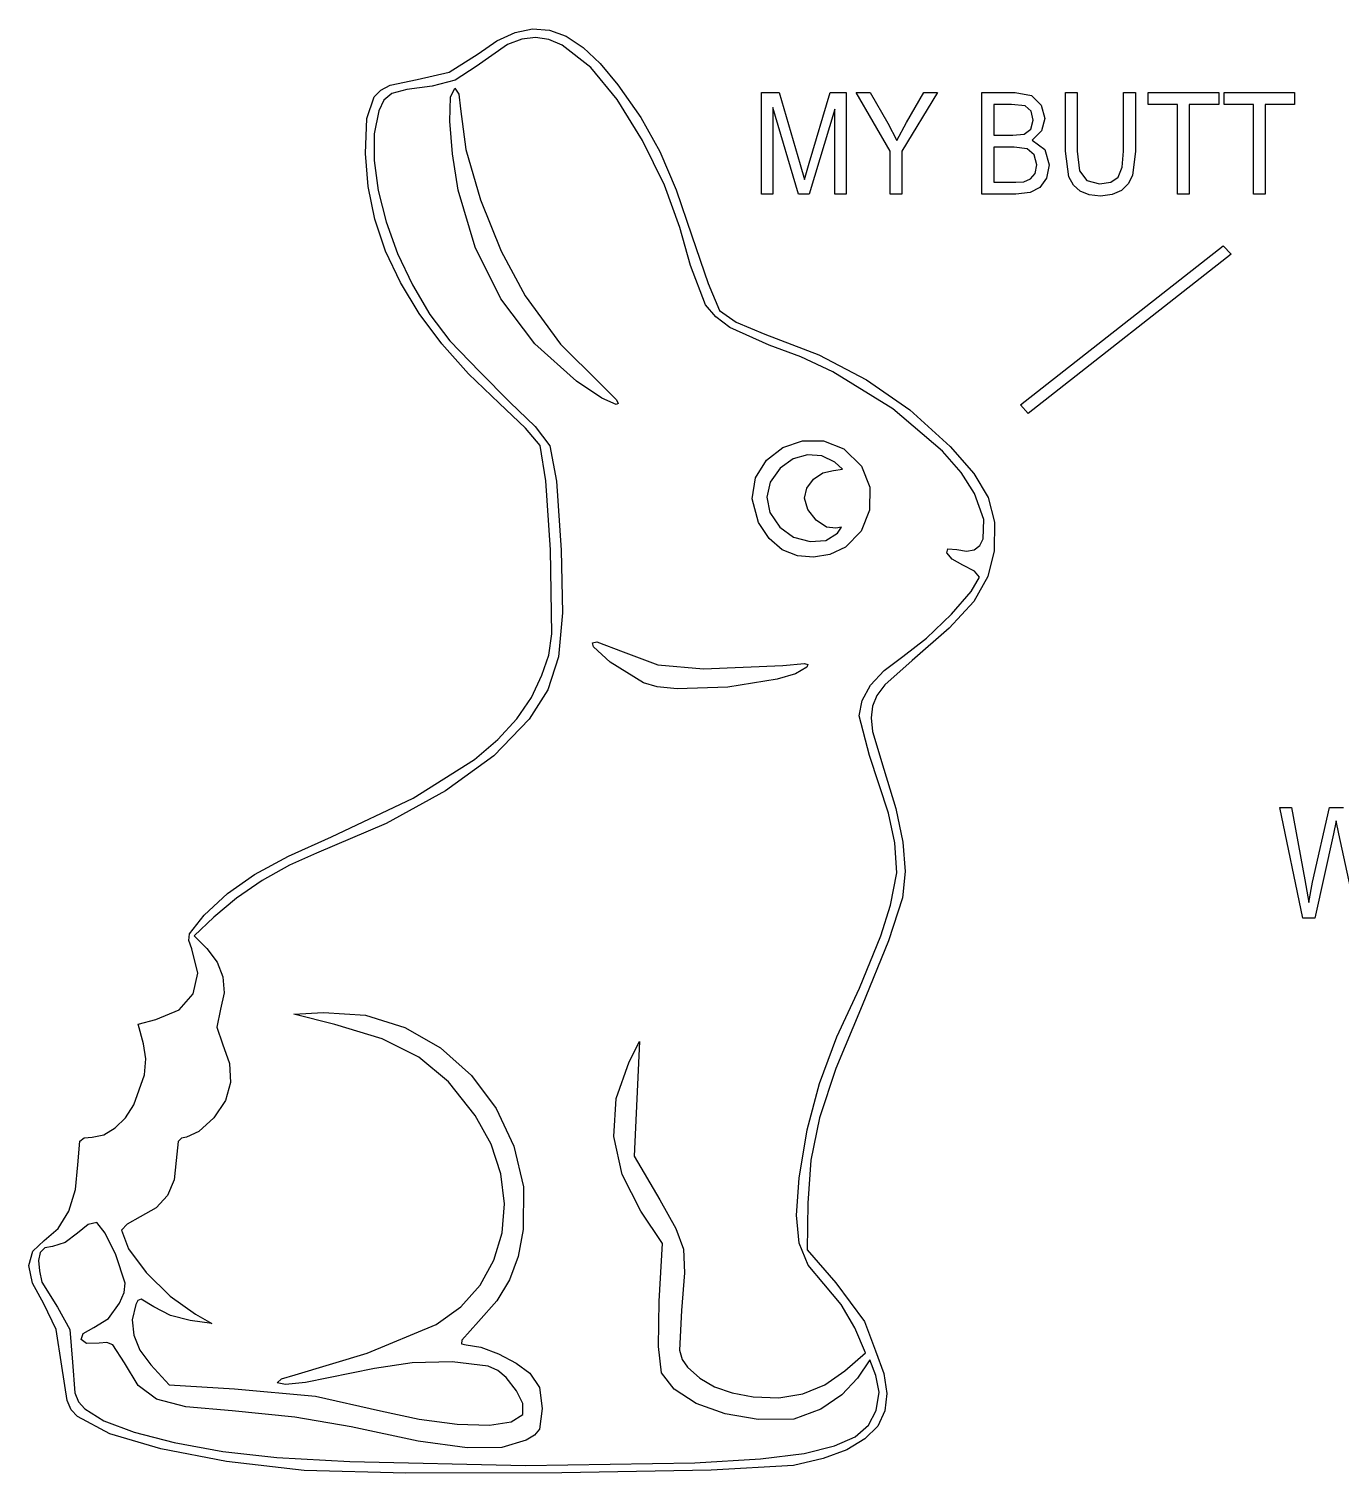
# Model space of a CAD drawing. Extents: x 84 to 221, y 115 to 190.
# Drawn here: x 83.8 to 151.5, y 115.1 to 189.7 of the extents above; entities that cross this region are included whole.
import ezdxf

# ---------------------------------------------------------------- set-up
doc = ezdxf.new("R2010")
doc.units = 0

msp = doc.modelspace()

# ---------------------------------------------------------------- linework, layer by layer
at = {"layer": 'Layer 1'}
for p, q in [((107.93471, 189.13142), (108.86778, 189.562815)), ((108.86778, 189.562815), (109.766271, 189.747101)), ((109.766271, 189.747101), (110.642869, 189.681485)), ((110.642869, 189.681485), (111.510263, 189.363173)), ((108.48165, 188.935834), (106.851422, 187.799636)), ((106.954371, 188.455709), (107.93471, 189.13142)), ((109.216449, 189.216876), (108.48165, 188.935834)), ((109.920961, 189.306333), (109.216449, 189.216876)), ((110.612629, 189.204044), (109.920961, 189.306333)), ((111.308895, 188.909849), (110.612629, 189.204044)), ((112.784994, 187.745102), (111.308895, 188.909849)), ((111.510263, 189.363173), (112.38114, 188.789374)), ((112.38114, 188.789374), (113.268187, 187.957292)), ((105.470651, 187.503825), (106.954371, 188.455709)), ((103.805567, 187.132028), (105.470651, 187.503825)), ((106.851422, 187.799636), (105.775549, 187.102957)), ((114.138294, 186.099924), (112.784994, 187.745102)), ((113.268187, 187.957292), (114.184094, 186.864137)), ((101.590234, 186.233903), (101.936834, 186.589184)), ((101.936834, 186.589184), (102.410583, 186.841479)), ((102.410583, 186.841479), (103.805567, 187.132028)), ((103.274012, 186.613276), (102.505689, 186.404646)), ((104.593644, 186.785052), (103.274012, 186.613276)), ((105.775549, 187.102957), (104.593644, 186.785052)), ((105.533955, 186.211136), (105.759769, 186.683839)), ((105.759769, 186.683839), (105.959089, 186.369645)), ((114.184094, 186.864137), (115.366049, 185.169821)), ((101.212439, 185.119471), (101.590234, 186.233903)), ((102.092146, 186.06859), (101.836861, 185.514536)), ((102.505689, 186.404646), (102.092146, 186.06859)), ((105.494112, 184.98484), (105.533955, 186.211136)), ((105.959089, 186.369645), (106.041992, 185.614245)), ((115.454339, 183.977332), (114.138294, 186.099924)), ((121.594203, 181.203287), (121.594203, 186.461101)), ((121.594203, 186.461101), (122.507891, 186.461101)), ((122.507891, 186.461101), (123.593682, 182.73831)), ((124.056786, 182.802869), (125.155094, 186.461101)), ((125.155094, 186.461101), (125.971783, 186.461101)), ((125.971783, 186.461101), (125.971783, 181.203287)), ((128.249751, 183.430505), (126.48182, 186.461101)), ((126.48182, 186.461101), (127.220283, 186.461101)), ((127.220283, 186.461101), (128.124588, 184.875867)), ((130.687301, 186.461101), (128.856791, 183.430505)), ((129.091473, 184.915319), (129.980131, 186.461101)), ((129.980131, 186.461101), (130.687301, 186.461101)), ((132.990302, 181.203287), (132.990302, 186.461101)), ((132.990302, 186.461101), (134.711296, 186.461101)), ((134.514164, 185.840635), (133.597342, 185.840635)), ((133.597342, 185.840635), (133.597342, 184.251814)), ((135.211947, 185.767114), (134.514164, 185.840635)), ((134.711296, 186.461101), (135.554582, 186.301504)), ((135.554582, 186.301504), (136.052106, 185.810152)), ((136.052106, 185.810152), (136.232025, 185.116162)), ((137.305299, 183.423334), (137.305299, 186.461101)), ((137.305299, 186.461101), (137.91234, 186.461101)), ((137.91234, 186.461101), (137.91234, 183.426918)), ((140.306084, 186.461101), (140.913127, 186.461101)), ((140.306084, 183.426918), (140.306084, 186.461101)), ((140.306084, 186.461101), (140.306084, 186.461101)), ((140.913127, 186.461101), (140.913127, 183.423334)), ((141.582747, 185.840635), (141.582747, 186.461101)), ((141.582747, 186.461101), (145.218734, 186.461101)), ((143.094095, 185.840635), (141.582747, 185.840635)), ((143.094095, 181.203287), (143.094095, 185.840635)), ((145.218734, 185.840635), (143.701135, 185.840635)), ((143.701135, 185.840635), (143.701135, 181.203287)), ((145.218734, 186.461101), (145.218734, 185.840635)), ((145.500352, 185.840635), (145.500352, 186.461101)), ((145.500352, 186.461101), (149.136343, 186.461101)), ((147.011698, 185.840635), (145.500352, 185.840635)), ((147.011698, 181.203287), (147.011698, 185.840635)), ((149.136343, 185.840635), (147.618738, 185.840635)), ((147.618738, 185.840635), (147.618738, 181.203287)), ((149.136343, 186.461101), (149.136343, 185.840635)), ((101.14512, 183.308354), (101.212439, 185.119471)), ((101.836861, 185.514536), (101.590977, 184.329005)), ((106.041992, 185.614245), (106.325119, 183.513743)), ((115.366049, 185.169821), (116.342613, 183.414358)), ((123.506069, 181.203287), (122.17934, 185.679244)), ((122.17934, 185.679244), (122.17934, 181.203287)), ((125.386643, 185.603927), (124.053656, 181.203287)), ((125.386643, 181.203287), (125.386643, 185.603927)), ((135.524855, 185.494538), (135.211947, 185.767114)), ((135.517032, 184.574601), (135.634372, 185.033672)), ((135.634372, 185.033672), (135.524855, 185.494538)), ((136.232025, 185.116162), (136.072443, 184.481351)), ((101.590977, 184.329005), (101.582832, 182.939411)), ((105.630702, 183.292674), (105.494112, 184.98484)), ((128.124588, 184.875867), (128.590822, 183.986416)), ((128.590822, 183.986416), (129.091473, 184.915319)), ((134.589263, 184.251814), (135.16814, 184.312786)), ((135.16814, 184.312786), (135.517032, 184.574601)), ((136.072443, 184.481351), (135.590565, 184.000761)), ((116.586168, 181.671969), (115.454339, 183.977332)), ((133.597342, 184.251814), (134.589263, 184.251814)), ((133.597342, 184.251814), (133.597342, 184.251814)), ((134.658103, 183.631349), (133.597342, 183.631349)), ((133.597342, 183.631349), (133.597342, 181.823752)), ((135.329287, 183.543482), (134.658103, 183.631349)), ((135.693827, 183.238628), (135.329287, 183.543482)), ((135.590565, 184.000761), (136.230462, 183.523755)), ((101.283046, 181.601259), (101.14512, 183.308354)), ((101.582832, 182.939411), (101.794174, 181.404905)), ((105.934185, 181.422359), (105.630702, 183.292674)), ((106.325119, 183.513743), (107.075473, 180.918325)), ((116.342613, 183.414358), (117.194046, 181.433711)), ((123.812721, 181.96004), (124.056786, 182.802869)), ((128.249751, 181.203287), (128.249751, 183.430505)), ((128.856791, 183.430505), (128.856791, 181.203287)), ((135.825247, 182.727552), (135.693827, 183.238628)), ((136.230462, 183.523755), (136.45419, 182.727552)), ((137.480531, 182.105292), (137.305299, 183.423334)), ((137.91234, 183.426918), (138.023425, 182.417319)), ((140.234897, 182.597538), (140.306084, 183.426918)), ((140.913127, 183.423334), (140.756674, 182.164471)), ((123.593682, 182.73831), (123.812721, 181.96004)), ((135.502952, 181.992318), (135.734504, 182.284618)), ((135.734504, 182.284618), (135.825247, 182.727552)), ((136.45419, 182.727552), (136.318077, 182.040733)), ((137.714426, 181.679842), (137.480531, 182.105292)), ((138.023425, 182.417319), (138.405173, 181.917001)), ((139.640373, 181.828234), (140.021341, 182.089154)), ((140.021341, 182.089154), (140.234897, 182.597538)), ((140.756674, 182.164471), (140.537244, 181.74171)), ((101.628687, 179.920377), (101.283046, 181.601259)), ((101.794174, 181.404905), (102.206748, 179.784641)), ((106.807635, 178.469088), (105.934185, 181.422359)), ((117.386822, 179.47848), (116.586168, 181.671969)), ((117.194046, 181.433711), (118.000608, 179.063839)), ((133.597342, 181.823752), (134.739456, 181.823752)), ((133.597342, 181.823752), (133.597342, 181.823752)), ((134.739456, 181.823752), (135.152497, 181.848859)), ((135.152497, 181.848859), (135.502952, 181.992318)), ((135.9817, 181.551176), (135.479485, 181.291154)), ((136.318077, 182.040733), (135.9817, 181.551176)), ((138.065665, 181.368265), (137.714426, 181.679842)), ((138.534244, 181.177285), (138.065665, 181.368265)), ((138.405173, 181.917001), (139.06697, 181.741262)), ((139.06697, 181.741262), (139.640373, 181.828234)), ((140.191877, 181.405922), (139.719773, 181.186699)), ((140.537244, 181.74171), (140.191877, 181.405922)), ((107.075473, 180.918325), (108.144515, 178.257155)), ((122.17934, 181.203287), (121.594203, 181.203287)), ((121.594203, 181.203287), (121.594203, 181.203287)), ((124.053656, 181.203287), (123.506069, 181.203287)), ((125.971783, 181.203287), (125.386643, 181.203287)), ((128.856791, 181.203287), (128.249751, 181.203287)), ((128.249751, 181.203287), (128.249751, 181.203287)), ((134.739456, 181.203287), (132.990302, 181.203287)), ((132.990302, 181.203287), (132.990302, 181.203287)), ((135.479485, 181.291154), (134.739456, 181.203287)), ((139.120163, 181.113625), (138.534244, 181.177285)), ((139.719773, 181.186699), (139.120163, 181.113625)), ((143.701135, 181.203287), (143.094095, 181.203287)), ((143.094095, 181.203287), (143.094095, 181.203287)), ((147.618738, 181.203287), (147.011698, 181.203287)), ((147.011698, 181.203287), (147.011698, 181.203287)), ((102.181734, 178.266289), (101.628687, 179.920377)), ((102.206748, 179.784641), (102.802305, 178.13777)), ((117.927071, 177.521388), (117.386822, 179.47848)), ((118.000608, 179.063839), (118.837327, 176.591908)), ((108.13824, 175.806066), (106.807635, 178.469088)), ((134.973658, 170.319082), (145.456597, 178.540167)), ((145.456597, 178.540167), (145.863496, 178.102568)), ((102.941876, 176.639577), (102.181734, 178.266289)), ((102.802305, 178.13777), (103.562589, 176.523445)), ((108.144515, 178.257155), (109.383703, 175.959395)), ((145.863496, 178.102568), (135.380558, 169.881482)), ((118.705661, 175.499195), (117.927071, 177.521388)), ((103.9088, 175.04082), (102.941876, 176.639577)), ((103.562589, 176.523445), (104.469351, 175.000819)), ((118.837327, 176.591908), (119.438002, 175.206344)), ((109.895405, 173.482707), (108.13824, 175.806066)), ((109.383703, 175.959395), (111.208916, 173.464001)), ((119.240986, 174.871939), (118.705661, 175.499195)), ((105.082197, 173.4706), (103.9088, 175.04082)), ((104.469351, 175.000819), (105.504336, 173.629043)), ((119.96821, 174.313578), (119.240986, 174.871939)), ((119.438002, 175.206344), (120.285299, 174.590758)), ((120.285299, 174.590758), (121.775734, 173.969522)), ((121.987547, 173.412618), (119.96821, 174.313578)), ((121.775734, 173.969522), (124.566377, 172.900951)), ((106.461755, 171.929496), (105.082197, 173.4706)), ((105.504336, 173.629043), (107.041638, 172.028051)), ((112.04853, 171.548422), (109.895405, 173.482707)), ((111.208916, 173.464001), (113.274238, 171.413046)), ((123.633845, 172.805191), (121.987547, 173.412618)), ((125.278946, 172.03211), (123.633845, 172.805191)), ((124.566377, 172.900951), (127.029303, 171.616349)), ((108.047163, 170.418091), (106.461755, 171.929496)), ((107.041638, 172.028051), (108.597962, 170.457503)), ((128.385234, 170.119358), (125.278946, 172.03211)), ((127.029303, 171.616349), (129.256421, 170.060044)), ((113.358502, 170.6726), (112.04853, 171.548422)), ((112.04853, 171.548422), (112.04853, 171.548422)), ((113.274238, 171.413046), (114.101098, 170.590581)), ((109.416024, 169.114316), (108.047163, 170.418091)), ((108.597962, 170.457503), (109.898644, 169.212793)), ((114.085939, 170.348543), (113.358502, 170.6726)), ((114.190662, 170.397905), (114.085939, 170.348543)), ((114.101098, 170.590581), (114.190662, 170.397905)), ((130.945767, 167.935103), (128.385234, 170.119358)), ((135.380558, 169.881482), (134.973658, 170.319082)), ((134.973658, 170.319082), (134.973658, 170.319082)), ((129.256421, 170.060044), (131.339638, 168.176363)), ((110.172675, 168.226111), (109.416024, 169.114316)), ((109.898644, 169.212793), (110.668573, 168.199726)), ((110.457725, 166.399344), (110.172675, 168.226111)), ((110.668573, 168.199726), (111.009419, 166.3886)), ((121.855413, 167.459926), (122.697061, 168.11692)), ((122.697061, 168.11692), (123.714631, 168.471755)), ((123.714631, 168.471755), (124.802655, 168.467032)), ((124.802655, 168.467032), (125.855665, 168.045354)), ((125.855665, 168.045354), (126.768194, 167.149323)), ((131.908675, 166.822642), (130.945767, 167.935103)), ((131.339638, 168.176363), (132.572327, 166.78581)), ((121.295157, 166.558172), (121.855413, 167.459926)), ((123.230697, 167.535275), (122.564819, 167.056568)), ((123.967801, 167.750264), (123.230697, 167.535275)), ((124.709916, 167.694411), (123.967801, 167.750264)), ((125.390828, 167.360592), (124.709916, 167.694411)), ((125.783759, 167.000243), (125.390828, 167.360592)), ((126.768194, 167.149323), (127.200931, 166.072406)), ((110.692652, 162.836061), (110.457725, 166.399344)), ((111.009419, 166.3886), (111.257162, 162.823751)), ((121.121759, 165.469054), (121.295157, 166.558172)), ((122.564819, 167.056568), (122.045682, 166.32902)), ((123.949197, 166.024922), (124.28636, 166.483566)), ((124.28636, 166.483566), (124.766794, 166.808994)), ((124.766794, 166.808994), (125.323817, 166.937258)), ((125.323817, 166.937258), (125.783759, 167.000243)), ((132.599901, 165.740083), (131.908675, 166.822642)), ((132.572327, 166.78581), (133.312739, 165.539379)), ((122.045682, 166.32902), (121.868028, 165.552006)), ((123.821992, 165.497013), (123.949197, 166.024922)), ((127.200931, 166.072406), (127.182085, 164.888657)), ((133.077419, 164.409249), (132.599901, 165.740083)), ((121.440688, 164.249972), (121.121759, 165.469054)), ((121.868028, 165.552006), (122.032193, 164.764671)), ((123.996682, 164.913395), (123.821992, 165.497013)), ((124.422329, 164.366586), (123.996682, 164.913395)), ((127.182085, 164.888657), (126.7502, 163.793001)), ((133.312739, 165.539379), (133.634786, 164.261462)), ((121.996742, 163.417676), (121.440688, 164.249972)), ((122.032193, 164.764671), (122.538515, 164.00616)), ((124.951298, 163.998134), (124.422329, 164.366586)), ((133.056803, 163.397783), (133.077419, 164.409249)), ((133.634786, 164.261462), (133.612379, 162.776448)), ((122.659654, 162.836933), (121.996742, 163.417676)), ((122.538515, 164.00616), (123.256391, 163.495803)), ((123.256391, 163.495803), (124.106396, 163.260771)), ((124.918004, 163.319191), (125.520687, 163.689188)), ((125.435953, 163.949589), (124.951298, 163.998134)), ((125.727075, 164.006139), (125.435953, 163.949589)), ((125.520687, 163.689188), (125.727075, 164.006139)), ((125.520687, 163.689188), (125.520687, 163.689188)), ((126.7502, 163.793001), (125.94382, 162.980362)), ((132.872452, 163.052105), (133.056803, 163.397783)), ((110.771539, 158.488163), (110.692652, 162.836061)), ((111.257162, 162.823751), (111.315723, 159.58114)), ((123.463384, 162.526997), (122.659654, 162.836933)), ((122.659654, 162.836933), (122.659654, 162.836933)), ((124.106396, 163.260771), (124.918004, 163.319191)), ((125.94382, 162.980362), (125.127041, 162.599654)), ((131.171556, 162.680806), (131.232875, 162.889956)), ((131.447181, 162.354451), (131.171556, 162.680806)), ((131.232875, 162.889956), (131.684454, 162.848679)), ((131.684454, 162.848679), (132.181174, 162.761436)), ((132.181174, 162.761436), (132.578874, 162.834617)), ((132.578874, 162.834617), (132.872452, 163.052105)), ((133.612379, 162.776448), (133.297758, 161.453515)), ((124.293037, 162.448218), (123.463384, 162.526997)), ((125.127041, 162.599654), (124.293037, 162.448218)), ((132.006436, 162.044118), (131.447181, 162.354451)), ((132.604394, 161.731536), (132.006436, 162.044118)), ((132.435784, 160.679708), (132.853103, 161.428786)), ((133.297758, 161.453515), (132.565513, 160.172618)), ((132.853103, 161.428786), (132.604394, 161.731536)), ((131.410732, 159.511846), (132.435784, 160.679708)), ((132.565513, 160.172618), (131.301124, 158.780442)), ((111.315723, 159.58114), (111.107374, 157.303144)), ((130.118301, 158.277935), (131.410732, 159.511846)), ((110.606021, 157.400691), (110.771539, 158.488163)), ((128.898848, 157.33071), (130.118301, 158.277935)), ((131.301124, 158.780442), (129.390075, 157.123669)), ((112.874774, 158.031802), (113.096119, 158.077425)), ((112.928689, 157.823026), (112.874774, 158.031802)), ((113.782194, 157.037436), (112.928689, 157.823026)), ((113.096119, 158.077425), (114.444684, 157.557795)), ((114.444684, 157.557795), (116.239004, 156.88634)), ((110.258011, 156.353696), (110.606021, 157.400691)), ((111.107374, 157.303144), (110.558188, 155.60138)), ((115.496436, 155.963496), (113.782194, 157.037436)), ((116.239004, 156.88634), (118.607462, 156.688691)), ((118.607462, 156.688691), (122.693103, 156.856244)), ((122.693103, 156.856244), (123.826554, 156.963221)), ((123.934519, 156.771216), (123.360031, 156.437739)), ((123.826554, 156.963221), (123.996981, 156.905396)), ((123.996981, 156.905396), (123.934519, 156.771216)), ((127.940142, 156.60786), (128.898848, 157.33071)), ((129.390075, 157.123669), (127.974743, 155.857259)), ((109.714218, 155.205642), (110.258011, 156.353696)), ((116.201994, 155.752549), (115.496436, 155.963496)), ((115.496436, 155.963496), (115.496436, 155.963496)), ((122.41133, 156.148009), (119.865272, 155.745157)), ((123.360031, 156.437739), (122.41133, 156.148009)), ((127.232492, 155.839635), (127.940142, 156.60786)), ((108.959374, 154.104361), (109.714218, 155.205642)), ((110.558188, 155.60138), (109.594235, 154.087463)), ((117.244317, 155.653405), (116.201994, 155.752549)), ((119.865272, 155.745157), (117.244317, 155.653405)), ((126.794361, 155.051123), (127.232492, 155.839635)), ((127.561324, 155.313605), (127.326758, 154.763687)), ((127.974743, 155.857259), (127.561324, 155.313605)), ((126.644214, 154.267411), (126.794361, 155.051123)), ((127.326758, 154.763687), (127.258062, 154.15803)), ((109.594235, 154.087463), (107.766629, 152.199282)), ((107.982658, 153.041548), (108.959374, 154.104361)), ((127.181184, 152.207285), (126.644214, 154.267411)), ((127.258062, 154.15803), (127.342251, 153.447162)), ((106.773249, 152.008898), (107.982658, 153.041548)), ((127.342251, 153.447162), (127.917352, 151.511892)), ((128.157567, 149.231485), (127.181184, 152.207285)), ((103.613071, 150.000866), (106.773249, 152.008898)), ((107.766629, 152.199282), (105.280752, 150.387682)), ((127.917352, 151.511892), (128.543428, 149.47731)), ((99.392277, 148.013824), (103.613071, 150.000866)), ((105.280752, 150.387682), (102.203669, 148.694909)), ((128.488744, 147.704524), (128.157567, 149.231485)), ((128.543428, 149.47731), (128.907727, 147.734014)), ((149.573121, 143.815915), (148.369742, 149.532924)), ((148.369742, 149.532924), (148.985354, 149.532924)), ((148.985354, 149.532924), (149.675207, 145.785281)), ((150.071178, 145.672186), (150.934273, 149.532924)), ((150.934273, 149.532924), (151.658159, 149.532924)), ((102.203669, 148.694909), (98.602444, 147.163209)), ((151.280749, 148.842674), (151.147726, 148.171919)), ((151.423048, 148.171919), (151.280749, 148.842674)), ((97.165472, 147.01522), (99.392277, 148.013824)), ((128.907727, 147.734014), (129.020054, 146.214892)), ((151.147726, 148.171919), (150.185639, 143.815915)), ((152.378952, 143.815915), (151.423048, 148.171919)), ((95.416061, 146.063243), (97.165472, 147.01522)), ((98.602444, 147.163209), (97.217017, 146.550698)), ((128.592301, 146.150364), (128.488744, 147.704524)), ((97.217017, 146.550698), (95.811985, 145.757704)), ((94.006584, 145.073395), (95.416061, 146.063243)), ((95.811985, 145.757704), (94.478298, 144.841003)), ((128.262827, 144.485636), (128.592301, 146.150364)), ((129.020054, 146.214892), (128.890212, 144.852836)), ((149.675207, 145.785281), (149.867008, 144.61536)), ((149.867008, 144.61536), (150.071178, 145.672186)), ((92.799583, 143.961177), (94.006584, 145.073395)), ((94.478298, 144.841003), (93.306906, 143.857373)), ((128.890212, 144.852836), (128.165763, 142.631579)), ((127.769758, 142.898801), (128.262827, 144.485636)), ((92.043319, 142.999044), (92.799583, 143.961177)), ((93.306906, 143.857373), (92.284042, 142.894112)), ((150.185639, 143.815915), (149.573121, 143.815915)), ((149.573121, 143.815915), (149.573121, 143.815915)), ((92.015317, 142.646979), (92.043319, 142.999044)), ((92.164583, 142.227622), (92.015317, 142.646979)), ((92.284042, 142.894112), (92.94265, 142.235504)), ((126.660944, 140.187728), (127.769758, 142.898801)), ((128.165763, 142.631579), (126.805018, 139.300201)), ((92.477745, 140.973178), (92.164583, 142.227622)), ((92.94265, 142.235504), (93.478776, 141.539526)), ((93.478776, 141.539526), (93.77885, 140.770776)), ((92.245799, 139.892932), (92.477745, 140.973178)), ((93.77885, 140.770776), (93.838104, 139.950346)), ((91.509125, 139.066375), (92.245799, 139.892932)), ((93.838104, 139.950346), (93.65177, 139.09933)), ((125.489957, 137.674693), (126.660944, 140.187728)), ((90.308103, 138.572996), (91.509125, 139.066375)), ((93.65177, 139.09933), (93.462621, 138.183422)), ((97.434214, 138.847172), (98.973826, 138.934486)), ((99.55088, 138.319369), (97.434214, 138.847172)), ((98.973826, 138.934486), (101.137948, 138.792677)), ((101.137948, 138.792677), (103.172772, 138.160377)), ((126.805018, 139.300201), (125.442508, 136.036354)), ((89.39088, 138.328995), (90.308103, 138.572996)), ((89.669174, 137.308652), (89.39088, 138.328995)), ((93.462621, 138.183422), (93.751592, 137.321507)), ((102.003004, 137.5671), (99.55088, 138.319369)), ((103.172772, 138.160377), (105.01801, 137.103051)), ((89.786666, 136.532335), (89.669174, 137.308652)), ((93.751592, 137.321507), (94.123847, 136.30322)), ((103.895923, 136.61954), (102.003004, 137.5671)), ((114.758538, 136.381301), (115.300461, 137.436061)), ((115.300461, 137.436061), (115.164083, 134.472728)), ((124.602021, 135.268348), (125.489957, 137.674693)), ((105.429492, 135.347208), (103.895923, 136.61954)), ((105.01801, 137.103051), (106.613371, 135.686165)), ((89.728259, 135.719934), (89.786666, 136.532335)), ((94.123847, 136.30322), (94.174015, 135.319218)), ((114.089541, 134.485624), (114.758538, 136.381301)), ((125.442508, 136.036354), (124.590077, 133.501176)), ((89.178731, 134.158979), (89.728259, 135.719934)), ((94.174015, 135.319218), (93.903262, 134.379677)), ((106.803568, 133.620626), (105.429492, 135.347208)), ((106.613371, 135.686165), (107.898567, 133.975185)), ((123.965792, 132.869887), (124.602021, 135.268348)), ((93.903262, 134.379677), (93.312756, 133.494772)), ((113.971599, 132.524896), (114.089541, 134.485624)), ((115.164083, 134.472728), (115.027704, 131.509395)), ((88.735102, 133.496477), (89.178731, 134.158979)), ((107.628897, 132.130233), (106.803568, 133.620626)), ((107.898567, 133.975185), (108.813308, 132.035576)), ((87.62884, 132.622548), (88.210556, 132.969991)), ((88.210556, 132.969991), (88.735102, 133.496477)), ((93.312756, 133.494772), (92.536931, 132.790217)), ((123.549926, 130.380506), (123.965792, 132.869887)), ((124.590077, 133.501176), (124.142795, 131.313368)), ((86.286436, 131.058158), (86.39265, 132.287011)), ((86.39265, 132.287011), (86.610469, 132.463331)), ((86.610469, 132.463331), (87.0137, 132.497172)), ((87.0137, 132.497172), (87.62884, 132.622548)), ((91.468272, 132.267474), (91.366436, 131.28997)), ((91.631529, 132.448761), (91.468272, 132.267474)), ((91.901645, 132.497172), (91.631529, 132.448761)), ((92.536931, 132.790217), (91.901645, 132.497172)), ((108.130347, 130.593017), (107.628897, 132.130233)), ((114.399615, 130.563571), (113.971599, 132.524896)), ((108.813308, 132.035576), (109.297304, 129.932803)), ((115.027704, 131.509395), (116.345386, 129.251617)), ((124.142795, 131.313368), (123.995733, 129.091634)), ((86.162532, 129.79151), (86.286436, 131.058158)), ((91.366436, 131.28997), (91.253415, 130.294441)), ((108.315998, 129.052339), (108.130347, 130.593017)), ((91.253415, 130.294441), (90.909104, 129.48435)), ((109.297304, 129.932803), (109.290268, 127.732333)), ((115.368493, 128.666102), (114.399615, 130.563571)), ((123.408196, 128.466291), (123.549926, 130.380506)), ((85.810668, 128.675622), (86.162532, 129.79151)), ((90.909104, 129.48435), (90.325626, 128.847414)), ((116.345386, 129.251617), (117.173194, 127.782553)), ((123.995733, 129.091634), (123.963103, 126.673875)), ((85.260613, 127.776989), (85.810668, 128.675622)), ((89.495108, 128.371352), (88.823539, 128.004844)), ((90.325626, 128.847414), (89.495108, 128.371352)), ((108.19393, 127.551558), (108.315998, 129.052339)), ((116.490809, 126.993839), (115.368493, 128.666102)), ((123.548954, 127.020887), (123.408196, 128.466291)), ((84.542136, 127.162103), (85.260613, 127.776989)), ((86.823645, 127.98275), (86.267284, 127.537899)), ((87.257385, 128.090134), (86.823645, 127.98275)), ((87.690251, 127.542161), (87.257385, 128.090134)), ((88.823539, 128.004844), (88.544214, 127.681592)), ((88.544214, 127.681592), (88.90081, 126.719129)), ((109.290268, 127.732333), (109.028081, 126.323912)), ((117.173194, 127.782553), (117.562126, 126.714885)), ((83.95323, 126.610391), (84.542136, 127.162103)), ((84.967242, 126.852728), (84.578954, 126.770509)), ((85.619877, 127.053996), (84.967242, 126.852728)), ((86.267284, 127.537899), (85.619877, 127.053996)), ((88.244513, 126.411366), (87.690251, 127.542161)), ((107.772221, 126.134033), (108.19393, 127.551558)), ((116.320223, 124.030506), (116.490809, 126.993839)), ((124.008401, 125.888823), (123.548954, 127.020887)), ((83.752509, 125.862979), (83.95323, 126.610391)), ((84.337535, 126.527643), (84.245941, 126.12982)), ((84.245941, 126.12982), (84.30713, 125.582728)), ((84.578954, 126.770509), (84.337535, 126.527643)), ((88.727091, 124.951054), (88.244513, 126.411366)), ((88.90081, 126.719129), (89.812637, 125.495131)), ((107.058952, 124.843125), (107.772221, 126.134033)), ((109.028081, 126.323912), (108.587609, 125.129297)), ((117.562126, 126.714885), (117.622103, 125.486347)), ((123.963103, 126.673875), (125.444769, 124.961091)), ((83.940176, 124.94569), (83.752509, 125.862979)), ((84.30713, 125.582728), (84.41821, 125.012089)), ((89.812637, 125.495131), (91.042752, 124.279473)), ((117.622103, 125.486347), (117.463048, 123.534672)), ((124.822743, 124.914629), (124.008401, 125.888823)), ((84.516434, 123.884351), (83.940176, 124.94569)), ((84.41821, 125.012089), (85.235206, 123.71545)), ((88.669454, 124.477364), (88.727091, 124.951054)), ((106.062201, 123.722192), (107.058952, 124.843125)), ((108.587609, 125.129297), (107.919027, 124.046159)), ((125.71669, 123.84527), (124.822743, 124.914629)), ((125.444769, 124.961091), (126.926436, 122.964671)), ((85.163042, 122.559091), (84.516434, 123.884351)), ((87.870295, 123.128259), (88.43233, 123.911126)), ((88.43233, 123.911126), (88.669454, 124.477364)), ((89.275816, 123.855505), (89.095727, 123.061137)), ((89.389142, 124.063638), (89.275816, 123.855505)), ((89.54653, 124.116771), (89.389142, 124.063638)), ((90.202368, 123.729668), (89.54653, 124.116771)), ((91.042752, 124.279473), (92.354214, 123.34203)), ((107.919027, 124.046159), (106.972512, 122.972172)), ((116.275841, 121.679054), (116.320223, 124.030506)), ((85.235206, 123.71545), (85.865106, 122.558725)), ((87.111767, 122.654246), (87.870295, 123.128259)), ((91.067561, 123.289485), (90.202368, 123.729668)), ((92.081322, 123.019589), (91.067561, 123.289485)), ((92.354214, 123.34203), (93.20088, 122.870951)), ((104.790048, 122.814594), (106.062201, 123.722192)), ((117.463048, 123.534672), (117.371862, 121.49356)), ((126.413872, 122.644222), (125.71669, 123.84527)), ((85.462068, 120.666454), (85.163042, 122.559091)), ((85.865106, 122.558725), (86.004214, 120.878061)), ((86.560445, 122.347269), (87.111767, 122.654246)), ((89.095727, 123.061137), (89.166195, 122.273367)), ((93.20088, 122.870951), (92.081322, 123.019589)), ((101.228882, 121.32982), (104.790048, 122.814594)), ((106.972512, 122.972172), (106.110291, 122.000972)), ((126.970937, 121.349395), (126.413872, 122.644222)), ((126.926436, 122.964671), (127.484683, 121.450769)), ((86.44488, 122.041485), (86.560445, 122.347269)), ((86.729566, 121.842803), (86.44488, 122.041485)), ((87.378997, 121.857129), (86.729566, 121.842803)), ((87.785771, 121.891288), (87.378997, 121.857129)), ((88.089886, 121.771705), (87.785771, 121.891288)), ((88.685325, 120.841905), (88.089886, 121.771705)), ((89.166195, 122.273367), (89.486358, 121.495643)), ((106.110291, 122.000972), (106.103065, 121.820837)), ((106.103065, 121.820837), (106.340704, 121.772728)), ((106.340704, 121.772728), (107.096075, 121.640535)), ((107.096075, 121.640535), (108.016673, 121.297399)), ((116.437517, 120.326658), (116.275841, 121.679054)), ((86.004214, 120.878061), (86.122039, 119.278738)), ((89.486358, 121.495643), (90.055356, 120.731413)), ((97.507239, 120.210605), (101.228882, 121.32982)), ((105.619189, 120.880841), (103.560587, 120.839241)), ((107.474273, 120.667069), (105.619189, 120.880841)), ((108.016673, 121.297399), (108.923229, 120.823483)), ((117.371862, 121.49356), (117.504296, 120.999921)), ((117.504296, 120.999921), (117.782123, 120.613001)), ((125.91089, 120.429582), (126.970937, 121.349395)), ((127.197302, 120.99268), (126.565702, 120.042147)), ((127.506933, 120.183258), (127.197302, 120.99268)), ((127.484683, 121.450769), (127.915394, 120.283516)), ((85.725388, 118.888145), (85.462068, 120.666454)), ((89.40322, 119.66382), (88.685325, 120.841905)), ((90.055356, 120.731413), (91.002053, 119.698389)), ((96.800372, 120.011389), (97.507239, 120.210605)), ((101.598501, 120.539995), (98.047808, 119.825506)), ((103.560587, 120.839241), (101.598501, 120.539995)), ((107.98448, 120.439007), (107.474273, 120.667069)), ((108.410914, 120.073959), (107.98448, 120.439007)), ((108.923229, 120.823483), (109.636473, 120.298952)), ((109.636473, 120.298952), (110.132733, 119.561874)), ((117.08322, 119.473813), (116.437517, 120.326658)), ((117.782123, 120.613001), (118.416378, 120.041715)), ((124.875422, 119.705547), (125.91089, 120.429582)), ((127.674887, 119.328619), (127.506933, 120.183258)), ((127.915394, 120.283516), (128.081532, 119.25188)), ((90.350553, 118.954943), (89.40322, 119.66382)), ((91.002053, 119.698389), (94.383016, 119.487123)), ((94.383016, 119.487123), (98.552155, 119.11345)), ((96.583585, 119.803585), (96.800372, 120.011389)), ((97.01698, 119.722408), (96.583585, 119.803585)), ((98.047808, 119.825506), (97.01698, 119.722408)), ((108.944964, 119.393032), (108.410914, 120.073959)), ((109.277508, 118.739059), (108.944964, 119.393032)), ((110.132733, 119.561874), (110.275325, 118.485226)), ((118.229706, 118.739427), (117.08322, 119.473813)), ((118.416378, 120.041715), (119.175088, 119.603842)), ((119.175088, 119.603842), (120.085399, 119.28711)), ((123.736324, 119.237852), (124.875422, 119.705547)), ((126.565702, 120.042147), (125.747241, 119.17786)), ((85.941795, 118.410197), (85.725388, 118.888145)), ((86.122039, 119.278738), (86.315361, 118.829684)), ((86.315361, 118.829684), (86.639214, 118.458426)), ((91.858423, 118.567417), (90.350553, 118.954943)), ((98.552155, 119.11345), (101.912519, 118.362953)), ((109.275456, 118.167534), (109.277508, 118.739059)), ((119.726494, 118.196231), (118.229706, 118.739427)), ((120.085399, 119.28711), (121.174459, 119.079244)), ((121.174459, 119.079244), (122.500402, 119.028438)), ((122.500402, 119.028438), (123.736324, 119.237852)), ((125.747241, 119.17786), (124.666381, 118.43468)), ((127.517666, 118.370186), (127.674887, 119.328619)), ((128.081532, 119.25188), (127.978367, 118.349251)), ((86.255863, 118.071846), (85.941795, 118.410197)), ((87.938324, 117.177062), (86.255863, 118.071846)), ((86.639214, 118.458426), (87.623205, 117.840669)), ((94.25793, 118.353386), (91.858423, 118.567417)), ((97.488076, 118.024734), (94.25793, 118.353386)), ((100.397547, 117.524699), (97.488076, 118.024734)), ((101.912519, 118.362953), (103.91008, 117.926004)), ((103.91008, 117.926004), (105.875782, 117.671177)), ((108.671495, 117.795246), (109.275456, 118.167534)), ((110.275325, 118.485226), (110.131325, 117.407077)), ((121.423103, 117.91696), (119.726494, 118.196231)), ((123.271256, 117.921042), (121.423103, 117.91696)), ((124.666381, 118.43468), (123.271256, 117.921042)), ((127.13497, 117.609208), (127.517666, 118.370186)), ((127.978367, 118.349251), (127.601174, 117.569019)), ((87.623205, 117.840669), (89.183765, 117.253389)), ((90.566015, 116.386695), (87.938324, 117.177062)), ((89.183765, 117.253389), (91.253578, 116.717415)), ((103.864626, 116.792929), (100.397547, 117.524699)), ((105.875782, 117.671177), (107.549596, 117.620311)), ((107.549596, 117.620311), (108.671495, 117.795246)), ((110.131325, 117.407077), (109.879142, 117.107573)), ((126.44522, 117.019788), (127.13497, 117.609208)), ((127.601174, 117.569019), (126.945222, 116.904571)), ((91.253578, 116.717415), (93.765325, 116.253576)), ((106.393452, 116.445227), (103.864626, 116.792929)), ((108.185607, 116.466358), (106.393452, 116.445227)), ((109.442673, 116.841087), (108.185607, 116.466358)), ((109.879142, 117.107573), (109.442673, 116.841087)), ((123.808786, 116.155081), (125.364474, 116.551791)), ((125.364474, 116.551791), (126.44522, 117.019788)), ((126.945222, 116.904571), (126.005786, 116.349298)), ((93.967428, 115.741582), (90.566015, 116.386695)), ((93.765325, 116.253576), (96.564558, 115.952296)), ((97.971054, 115.282557), (93.967428, 115.741582)), ((96.564558, 115.952296), (100.336416, 115.731286)), ((100.336416, 115.731286), (109.399156, 115.534658)), ((109.399156, 115.534658), (118.155847, 115.672866)), ((118.155847, 115.672866), (121.545142, 115.870399)), ((121.545142, 115.870399), (123.808786, 116.155081)), ((124.778137, 115.896588), (123.257547, 115.53983)), ((123.808786, 116.155081), (123.808786, 116.155081)), ((126.005786, 116.349298), (124.778137, 115.896588)), ((103.227728, 115.139232), (97.971054, 115.282557)), ((97.971054, 115.282557), (97.971054, 115.282557)), ((111.278451, 115.15554), (103.227728, 115.139232)), ((118.997099, 115.299675), (111.278451, 115.15554)), ((123.257547, 115.53983), (118.997099, 115.299675))]:
    msp.add_line(p, q, dxfattribs=at)

doc.saveas('drawing.dxf')
